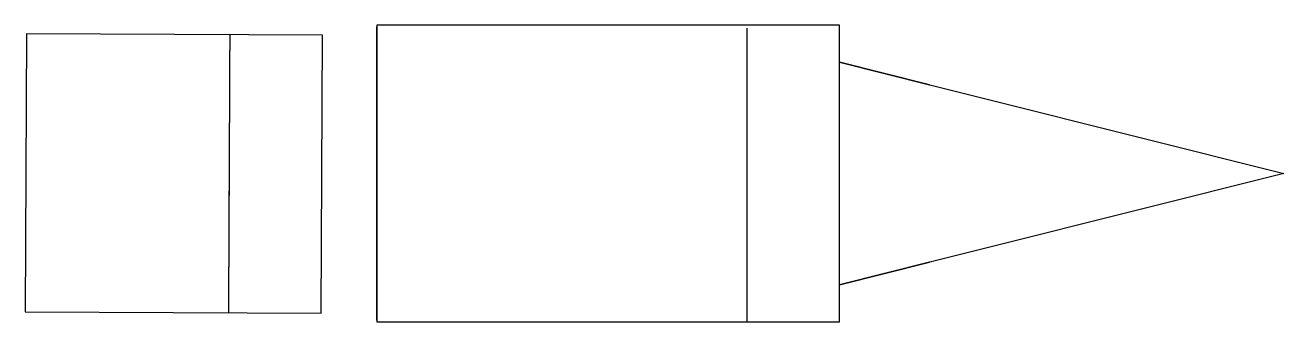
# Model space of a CAD drawing. Header units: inches. Extents: x 0 to 34, y -0.3 to 7.8.
import ezdxf

# ---------------------------------------------------------------- set-up
doc = ezdxf.new("R2010")
doc.units = ezdxf.units.IN
doc.header["$MEASUREMENT"] = 0

msp = doc.modelspace()

# ---------------------------------------------------------------- linework, layer by layer
for points in [[(0, 0.019), (8, -0.019), (8.035, 7.481), (0.035, 7.519)], [(9.5, -0.25), (22, -0.25), (22, 7.75), (9.5, 7.75)], [(22, 3.75), (22, 6.75), (34, 3.75), (22, 0.75)]]:
    msp.add_lwpolyline(points, close=True)
at = {"extrusion": (-0.242536, -0.970143, 0), "elevation": -11.884}
msp.add_lwpolyline([(19.706, 0), (22.206, 0), (22.206, 6), (19.706, 6)], close=True, dxfattribs=at)
at = {"extrusion": (0.242536, -0.970143, -2.10625e-16), "elevation": 4.608}
msp.add_lwpolyline([(21.525, 0), (24.025, 0), (24.025, 6), (21.525, 6)], close=True, dxfattribs=at)
msp.add_rational_spline([(5.5, -0.007), (5.504, 0.812, 1.292), (5.508, 1.632, 2.583), (5.511, 2.368, 3.744), (5.518, 3.743, 3.744), (5.524, 5.117, 3.744), (5.527, 5.854, 2.583), (5.531, 6.673, 1.292), (5.535, 7.493)], [1, 1, 1, 0.876276337233, 1, 0.876276337233, 1, 1, 1], degree=2, knots=[0, 0, 0, 1, 1, 2.005436, 2.005436, 3.010871, 3.010871, 4.010871, 4.010871, 4.010871])
for points, knots in [([(9.5, -0.21, -0.03), (9.5, 0.191, 0.517), (9.5, 0.592, 1.063), (9.5, 1.225, 1.925), (9.5, 1.457, 2.241), (9.5, 1.743, 2.631), (9.5, 1.798, 2.705), (9.5, 1.865, 2.797), (9.5, 1.878, 2.814), (9.5, 1.901, 2.846), (9.5, 1.907, 2.854), (9.5, 1.922, 2.874), (9.5, 1.929, 2.883), (9.5, 1.952, 2.913), (9.5, 1.968, 2.932), (9.5, 2.015, 2.99), (9.5, 2.049, 3.028), (9.5, 2.152, 3.138), (9.5, 2.227, 3.209), (9.5, 2.465, 3.407), (9.5, 2.643, 3.52), (9.5, 3.066, 3.718), (9.5, 3.317, 3.789), (9.5, 3.815, 3.852), (9.5, 4.058, 3.846), (9.5, 4.552, 3.757), (9.5, 4.798, 3.672), (9.5, 5.253, 3.429), (9.5, 5.461, 3.271), (9.5, 5.71, 3.013), (9.5, 5.778, 2.932), (9.5, 5.867, 2.812), (9.5, 5.893, 2.774), (9.5, 5.933, 2.714), (9.5, 5.953, 2.682), (9.5, 5.992, 2.622), (9.5, 6.011, 2.593), (9.5, 6.069, 2.504), (9.5, 6.107, 2.444), (9.5, 6.223, 2.266), (9.5, 6.3, 2.147), (9.5, 6.531, 1.79), (9.5, 6.685, 1.553), (9.5, 7.128, 0.868), (9.5, 7.418, 0.42), (9.5, 7.708, -0.027)], [0, 0, 0, 0, 0.571307, 0.571307, 0.901345, 0.901345, 0.979228, 0.979228, 0.997036, 0.997036, 1.012735, 1.012735, 1.028435, 1.028435, 1.059833, 1.059833, 1.12263, 1.12263, 1.248223, 1.248223, 1.499409, 1.499409, 1.809141, 1.809141, 2.118872, 2.118872, 2.428604, 2.428604, 2.738335, 2.738335, 2.868388, 2.868388, 2.926526, 2.926526, 2.958954, 2.958954, 2.991383, 2.991383, 3.056239, 3.056239, 3.185952, 3.185952, 3.445378, 3.445378, 3.93366, 3.93366, 3.93366, 3.93366]), ([(19.5, -0.25), (19.5, 0.151, 0.546), (19.5, 0.552, 1.093), (19.5, 1.185, 1.955), (19.5, 1.417, 2.27), (19.5, 1.703, 2.661), (19.5, 1.758, 2.735), (19.5, 1.825, 2.827), (19.5, 1.837, 2.844), (19.5, 1.861, 2.876), (19.5, 1.866, 2.883), (19.5, 1.881, 2.903), (19.5, 1.889, 2.913), (19.5, 1.912, 2.942), (19.5, 1.927, 2.962), (19.5, 1.975, 3.02), (19.5, 2.008, 3.057), (19.5, 2.112, 3.168), (19.5, 2.187, 3.238), (19.5, 2.425, 3.436), (19.5, 2.603, 3.55), (19.5, 3.026, 3.748), (19.5, 3.277, 3.819), (19.5, 3.775, 3.882), (19.5, 4.018, 3.875), (19.5, 4.511, 3.786), (19.5, 4.758, 3.702), (19.5, 5.213, 3.459), (19.5, 5.421, 3.3), (19.5, 5.67, 3.042), (19.5, 5.737, 2.962), (19.5, 5.827, 2.841), (19.5, 5.853, 2.804), (19.5, 5.892, 2.744), (19.5, 5.913, 2.711), (19.5, 5.952, 2.652), (19.5, 5.971, 2.622), (19.5, 6.029, 2.533), (19.5, 6.067, 2.474), (19.5, 6.183, 2.295), (19.5, 6.26, 2.177), (19.5, 6.491, 1.82), (19.5, 6.644, 1.582), (19.5, 7.088, 0.897), (19.5, 7.378, 0.45), (19.5, 7.668, 0.002)], [0, 0, 0, 0, 0.571307, 0.571307, 0.901345, 0.901345, 0.979228, 0.979228, 0.997036, 0.997036, 1.012735, 1.012735, 1.028435, 1.028435, 1.059833, 1.059833, 1.12263, 1.12263, 1.248223, 1.248223, 1.499409, 1.499409, 1.809141, 1.809141, 2.118872, 2.118872, 2.428604, 2.428604, 2.738335, 2.738335, 2.868388, 2.868388, 2.926526, 2.926526, 2.958954, 2.958954, 2.991383, 2.991383, 3.056239, 3.056239, 3.185952, 3.185952, 3.445378, 3.445378, 3.93366, 3.93366, 3.93366, 3.93366]), ([(5.5, 0.035, -0.027), (5.502, 0.352, 0.472), (5.503, 0.668, 0.971), (5.506, 1.182, 1.781), (5.506, 1.379, 2.091), (5.508, 1.609, 2.454), (5.508, 1.649, 2.517), (5.508, 1.744, 2.667), (5.509, 1.825, 2.774), (5.51, 2.095, 3.077), (5.511, 2.315, 3.254), (5.513, 2.802, 3.523), (5.514, 3.069, 3.615), (5.517, 3.604, 3.705), (5.518, 3.865, 3.706), (5.521, 4.399, 3.62), (5.522, 4.666, 3.53), (5.524, 5.156, 3.265), (5.525, 5.377, 3.089), (5.526, 5.627, 2.814), (5.527, 5.689, 2.736), (5.527, 5.768, 2.623), (5.527, 5.79, 2.591), (5.527, 5.852, 2.494), (5.528, 5.918, 2.39), (5.528, 6.025, 2.22), (5.529, 6.079, 2.135), (5.529, 6.241, 1.88), (5.53, 6.348, 1.711), (5.531, 6.671, 1.202), (5.532, 6.887, 0.862), (5.534, 7.218, 0.34), (5.534, 7.334, 0.156), (5.535, 7.451, -0.027)], [0, 0, 0, 0, 0.579235, 0.579235, 0.940282, 0.940282, 1.000093, 1.000093, 1.167036, 1.167036, 1.500923, 1.500923, 1.83481, 1.83481, 2.168698, 2.168698, 2.502585, 2.502585, 2.836472, 2.836472, 2.960553, 2.960553, 3.009825, 3.009825, 3.108369, 3.108369, 3.206912, 3.206912, 3.404, 3.404, 3.798175, 3.798175, 4.010871, 4.010871, 4.010871, 4.010871])]:
    msp.add_open_spline(points, degree=3, knots=knots)

doc.saveas('drawing.dxf')
